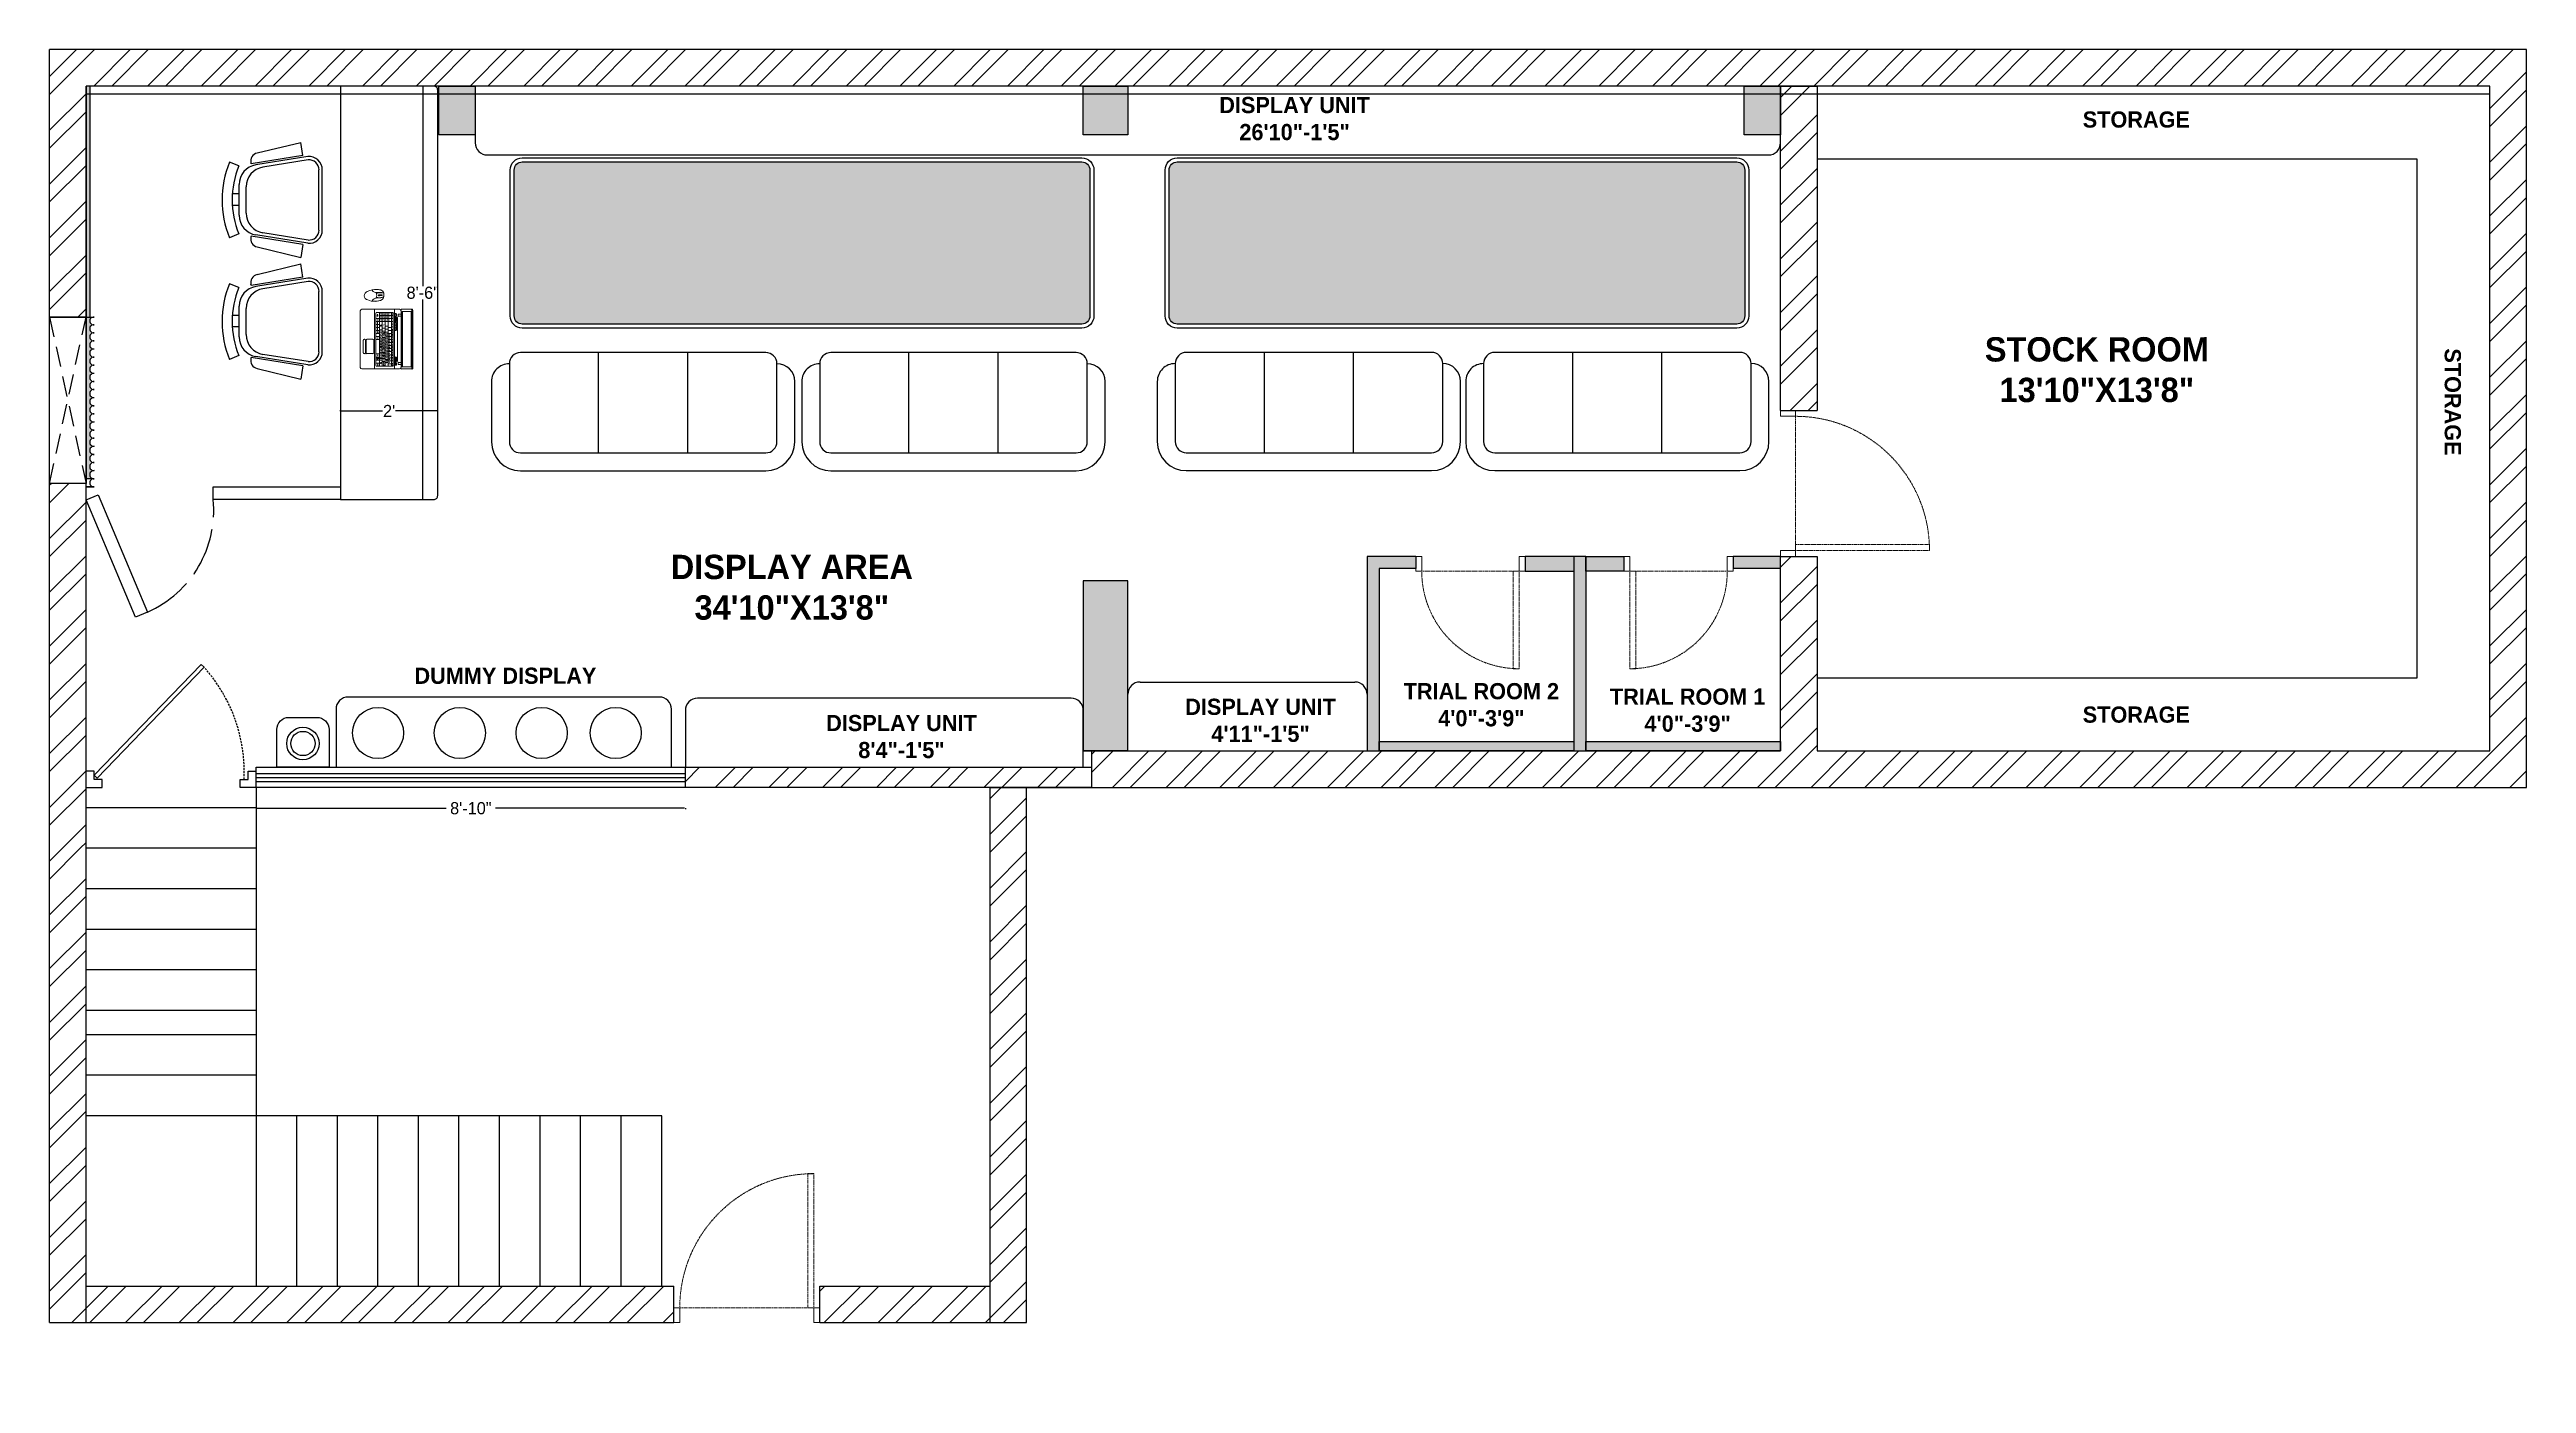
# Model space of a CAD drawing. Header units: inches. Extents: x 9636 to 21597, y -10243 to 557.
# Drawn here: x 12975 to 13586, y -1353 to -1024 of the extents above; entities that cross this region are included whole.
import ezdxf
from ezdxf.enums import TextEntityAlignment as Align

# ---------------------------------------------------------------- set-up
doc = ezdxf.new("R2010")
doc.units = ezdxf.units.IN
doc.header["$MEASUREMENT"] = 0
for name, pattern in [('ACAD_ISO02W100', [15, 12, -3]), ('AUDIT_D_060311083008-3', [0]), ('DASHED', [0.75, 0.5, -0.25]), ('DASHED2', [0.375, 0.25, -0.125]), ('HIDDEN', [0.375, 0.25, -0.125])]:
    doc.linetypes.add(name, pattern=pattern)
for name, color, linetype in [('A-DOOR', 251, 'AUDIT_D_060311083008-3'), ('A-Door-Frame', 1, 'Continuous'), ('A-Door-Swing', 8, 'HIDDEN'), ('B-FURNITURE', 22, 'Continuous'), ('IEL-HATCH-002', 7, 'Continuous')]:
    doc.layers.add(name, color=color, linetype=linetype)
doc.layers.add('WALL', color=23, linetype='Continuous', lineweight=15)
doc.styles.add('HEMI', font='stylu.ttf')
doc.styles.add('Romand', font='romand.shx', dxfattribs={"bigfont": '@extfont2.shx'})
doc.styles.get("Standard").update_dxf_attribs({"font": 'arial.ttf'})
doc.dimstyles.get("Standard").update_dxf_attribs({"dimtxt": 0.18, "dimasz": 0.18, "dimexe": 0.18, "dimexo": 0.0625, "dimgap": 0.09, "dimtad": 0, "dimtih": 1, "dimtoh": 1, "dimdec": 0, "dimzin": 0, "dimdsep": 46, "dimlunit": 4, "dimtxsty": 'Standard', "dimcen": 0.09, "dimadec": 0, "dimazin": 0, "dimtfac": 1, "dimtdec": 0, "dimtofl": 0, "dimtmove": 0, "dimatfit": 3, "dimfxl": 1, "dimtolj": 1, "dimtzin": 0, "dimarcsym": 0})
pattern_1 = [(45, (-6200.773, 1184.244), (-6.629126, 6.629126), []), (45, (-6196.354, 1184.244), (-6.629126, 6.629126), [])]

# ---------------------------------------------------------------- blocks, each defined once
blk = doc.blocks.new('*U3')
at = {"layer": 'A-Door-Frame', "lineweight": 5}
for p, q in [((0, -100), (0, 0)), ((736, -100), (736, 0))]:
    blk.add_line(p, q, dxfattribs=at)
for points in [[(0, -100), (40, -100), (40, 0), (0, 0)], [(736, -100), (696, -100), (696, 0), (736, 0)]]:
    blk.add_lwpolyline(points, dxfattribs=at)
at = {"layer": 'A-Door-Swing', "linetype": 'DASHED2', "lineweight": 5}
blk.add_line((46, 0), (702, 0), dxfattribs=at)
blk.add_lwpolyline([(40, 0), (40, 656), (80, 656), (80, 0)], close=True, dxfattribs=at)
blk.add_arc((40, 0), 656, 360, 90, dxfattribs=at)
blk = doc.blocks.new('*U2')
at = {"layer": 'A-Door-Frame', "lineweight": 5}
for p, q in [((0, -100), (0, 0)), ((736, -100), (736, 0))]:
    blk.add_line(p, q, dxfattribs=at)
for points in [[(0, -100), (40, -100), (40, 0), (0, 0)], [(736, -100), (696, -100), (696, 0), (736, 0)]]:
    blk.add_lwpolyline(points, dxfattribs=at)
at = {"layer": 'A-Door-Swing', "linetype": 'DASHED2', "lineweight": 5}
blk.add_line((46, 0), (702, 0), dxfattribs=at)
blk.add_lwpolyline([(40, 0), (40, 656), (80, 656), (80, 0)], close=True, dxfattribs=at)
blk.add_arc((40, 0), 656, 360, 90, dxfattribs=at)
blk = doc.blocks.new('laptop_top')
at = {"color": 0, "linetype": 'ByBlock', "lineweight": -2}
for p, q in [((-167, 219), (-167, 9)), ((-167, 192), (167, 192)), ((-151, 91), (-151, 182)), ((149, 174), (-151, 174)), ((149, 157), (-151, 157)), ((149, 140), (-151, 140)), ((-148, 185), (146, 185)), ((-142, 213), (-142, 228)), ((-130, 213), (-142, 213)), ((-138, 201), (-138, 198)), ((-138, 174), (-138, 157)), ((-136, 185), (-136, 174)), ((-130, 213), (-130, 228)), ((-130, 157), (-130, 140)), ((-125, 140), (-125, 123)), ((-121, 185), (-121, 174)), ((-121, 174), (-121, 157)), ((-113, 157), (-113, 140)), ((-108, 140), (-108, 123)), ((-107, 185), (-107, 174)), ((-104, 174), (-104, 157)), ((-96, 157), (-96, 140)), ((-91, 185), (-91, 174)), ((-91, 140), (-91, 123)), ((-87, 174), (-87, 157)), ((-79, 157), (-79, 140)), ((-77, 185), (-77, 174)), ((-74, 140), (-74, 123)), ((-70, 174), (-70, 157)), ((-63, 185), (-63, 174)), ((-62, 157), (-62, 140)), ((-57, 140), (-57, 123)), ((-53, 174), (-53, 157)), ((-48, 185), (-48, 174)), ((-45, 157), (-45, 140)), ((-40, 140), (-40, 123)), ((-36, 174), (-36, 157)), ((-33, 185), (-33, 174)), ((-28, 157), (-28, 140)), ((-23, 140), (-23, 123)), ((-19, 185), (-19, 174)), ((-19, 174), (-19, 157)), ((-11, 157), (-11, 140)), ((-6, 140), (-6, 123)), ((-4, 185), (-4, 174)), ((-2, 174), (-2, 157)), ((6, 157), (6, 140)), ((10, 140), (10, 123)), ((11, 185), (11, 174)), ((14, 174), (14, 157)), ((23, 157), (23, 140)), ((26, 185), (26, 174)), ((27, 140), (27, 123)), ((31, 174), (31, 157)), ((39, 157), (39, 140)), ((40, 185), (40, 174)), ((44, 140), (44, 123)), ((48, 174), (48, 157)), ((54, 185), (54, 174)), ((56, 157), (56, 140)), ((61, 140), (61, 123)), ((63, 202), (63, 195)), ((65, 174), (65, 157)), ((69, 185), (69, 174)), ((73, 157), (73, 140)), ((84, 185), (84, 174)), ((99, 185), (99, 87)), ((116, 185), (116, 87)), ((128, 213), (128, 228)), ((139, 213), (128, 213)), ((133, 185), (133, 107)), ((139, 213), (139, 228)), ((149, 182), (149, 91)), ((167, 219), (167, 9)), ((-167, 80), (167, 80)), ((158, 0), (-158, 0)), ((149, 123), (-151, 123)), ((149, 107), (-151, 107)), ((146, 87), (-148, 87)), ((-134, 107), (-134, 87)), ((-117, 123), (-117, 107)), ((-117, 107), (-117, 87)), ((-100, 123), (-100, 107)), ((-100, 107), (-100, 87)), ((-83, 123), (-83, 107)), ((-83, 107), (-83, 87)), ((-81, 37), (-81, 71)), ((-81, 25), (-81, 22)), ((-77, 75), (-6, 75)), ((-77, 32), (-6, 32)), ((-77, 29), (-6, 29)), ((-77, 17), (-6, 17)), ((-66, 123), (-66, 107)), ((-49, 123), (-49, 107)), ((-32, 123), (-32, 107)), ((-15, 123), (-15, 107)), ((-2, 107), (-2, 87)), ((-1, 71), (-1, 37)), ((-1, 25), (-1, 22)), ((2, 123), (2, 107)), ((15, 107), (15, 87)), ((19, 123), (19, 107)), ((32, 107), (32, 87)), ((35, 123), (35, 107)), ((49, 107), (49, 87)), ((49, 97), (99, 97)), ((52, 123), (52, 107)), ((66, 107), (66, 87)), ((82, 107), (82, 87))]:
    blk.add_line(p, q, dxfattribs=at)
for points in [[(-167, 231), (-167, 291)], [(-161, 294), (161, 294)], [(161, 288), (-161, 288)], [(167, 291), (167, 231)], [(161, 228), (-161, 228)], [(155, 236), (-155, 236)], [(-124, 209), (122, 209)]]:
    blk.add_lwpolyline(points, dxfattribs=at)
for points in [[(-155, 285), (-155, 234), (155, 234), (155, 285), (-155, 285)], [(37, 130), (35, 134), (35, 130), (34, 130), (34, 134), (37, 130), (37, 134), (37, 134), (37, 130)], [(35, 135), (35, 135), (35, 135), (36, 135), (37, 135), (37, 135), (37, 135), (37, 134), (36, 134), (35, 135), (35, 135), (35, 135), (35, 135)]]:
    blk.add_lwpolyline(points, close=True, dxfattribs=at)
for points in [[(-144, 202), (-133, 202, -0.414214), (-130, 199), (-130, 198, -0.414214), (-133, 195), (-144, 195, -0.414214), (-146, 198), (-146, 199, -0.414214)], [(-124, 202), (-101, 202, -0.414214), (-100, 200), (-100, 200, -0.414214), (-101, 199), (-124, 199, -0.414214), (-125, 200), (-125, 200, -0.414214)], [(-124, 198), (-101, 198, -0.414214), (-100, 196), (-100, 196, -0.414214), (-101, 195), (-124, 195, -0.414214), (-125, 196), (-125, 196, -0.414214)], [(52, 202), (92, 202, -0.414214), (95, 199), (95, 198, -0.414214), (92, 195), (52, 195, -0.414214), (49, 198), (49, 199, -0.414214)], [(99, 202), (123, 202, -0.414214), (124, 200), (124, 200, -0.414214), (123, 199), (99, 199, -0.414214), (98, 200), (98, 200, -0.414214)], [(99, 198), (123, 198, -0.414214), (124, 196), (124, 196, -0.414214), (123, 195), (99, 195, -0.414214), (98, 196), (98, 196, -0.414214)], [(129, 202), (140, 202, -0.414214), (143, 199), (143, 198, -0.414214), (140, 195), (129, 195, -0.414214), (126, 198), (126, 199, -0.414214)], [(-108, 98, 0.301668), (-112, 98), (-114, 94, -0.301668), (-109, 94)], [(-107, 102, 0.301668), (-111, 102), (-112, 99, -0.301668), (-108, 98)], [(-104, 97, -0.279065), (-108, 97), (-109, 94, 0.279065), (-105, 93)], [(-102, 101, -0.279065), (-107, 102), (-108, 98, 0.279065), (-104, 98)]]:
    blk.add_lwpolyline(points, format="xyb", close=True, dxfattribs=at)
for points, format in [([(-132, 153, 0.445, 0.445, 0), (-136, 153, 3.56, 0, 0), (-140, 153, 0, 0, 0)], "xyseb"), ([(-140, 145, 0.445, 0.445, 0), (-135, 145, 3.56, 0, 0), (-132, 145, 0, 0, 0)], "xyseb"), ([(-130, 213, 0.381204), (-124, 209, -0.067107)], "xyb"), ([(83, 166, 0.89, 0.89, 0), (76, 166, 2.67, 0, 0), (71, 166, 0, 0, 0)], "xyseb"), ([(82, 137, 0.89, 0.89, 0), (82, 130, 0.89, 0.89, 0), (76, 130, 3.56, 0, 0), (71, 130, 0, 0, 0)], "xyseb"), ([(76, 202, -0.414214), (78, 199), (78, 198, -0.414214), (76, 195)], "xyb"), ([(128, 213, -0.381204), (122, 209, 0.067107)], "xyb"), ([(-133, 115), (-133, 110, -0.414214), (-133, 110), (-135, 110, -0.414214), (-135, 110), (-135, 115), (-137, 115, -0.606815), (-137, 116), (-134, 120, -0.520567), (-134, 120), (-130, 116, -0.606815), (-131, 115), (-133, 115)], "xyb"), ([(60, 92, 0.312, 0.312, 0), (57, 92, 2.49, 0, 0), (55, 92, 0, 0, 0)], "xyseb"), ([(76, 115), (76, 110, -0.414214), (76, 110), (75, 110, -0.414214), (75, 110), (75, 115), (72, 115, -0.606815), (72, 116), (75, 120, -0.520567), (76, 120), (79, 116, -0.606815), (79, 115), (76, 115)], "xyb"), ([(74, 99, 0.312, 0.312, 0), (74, 102, 2.49, 0, 0), (74, 105, 0, 0, 0)], "xyseb"), ([(74, 94, 0.312, 0.312, 0), (74, 91, 2.49, 0, 0), (74, 89, 0, 0, 0)], "xyseb"), ([(88, 92, 0.312, 0.312, 0), (91, 92, 2.49, 0, 0), (93, 92, 0, 0, 0)], "xyseb")]:
    blk.add_lwpolyline(points, format=format, dxfattribs=at)
at = {"color": 0, "linetype": 'ByBlock', "lineweight": -2, "const_width": 0.445}
for points in [[(-140, 151), (-140, 155)], [(-132, 143), (-132, 147)]]:
    blk.add_lwpolyline(points, dxfattribs=at)
at = {"color": 0, "linetype": 'ByBlock', "lineweight": -2}
blk.add_circle((-138, 198), 1.38, dxfattribs=at)
for centre, radius, start, end in [((-158, 219), 8.9, 90, 180), ((-148, 182), 3.56, 90, 180), ((146, 182), 3.56, 0, 90), ((158, 219), 8.9, 0, 90), ((-158, 9), 8.9, 180, 270), ((-148, 91), 3.56, 180, 270), ((-77, 71), 4.45, 90, 180), ((-77, 37), 4.45, 180, 270), ((-77, 25), 4.45, 90, 180), ((-77, 22), 4.45, 180, 270), ((-6, 71), 4.45, 0, 90), ((-6, 37), 4.45, 270, 0), ((-6, 25), 4.45, 0, 90), ((-6, 22), 4.45, 270, 0), ((146, 91), 3.56, 270, 0), ((158, 9), 8.9, 270, 0)]:
    blk.add_arc(centre, radius, start, end, dxfattribs=at)
for centre, major_axis, start_param, end_param in [((-161, 291), (6.23, 0), 1.570796, 3.141593), ((-161, 285), (6.23, 0), 1.570796, 3.141593), ((161, 291), (-6.23, 0), 3.141593, 4.712389), ((161, 285), (-6.23, 0), 3.141593, 4.712389), ((-161, 231), (-6.23, 0), 0, 1.570796)]:
    blk.add_ellipse(centre, major_axis=major_axis, ratio=0.5, start_param=start_param, end_param=end_param, dxfattribs=at)
at = {"color": 0, "linetype": 'ByBlock', "lineweight": -2, "extrusion": (0, 0, -1)}
blk.add_ellipse((161, 231), major_axis=(6.23, 0), ratio=0.5, start_param=0, end_param=1.570796, dxfattribs=at)
at = {"color": 0, "linetype": 'ByBlock', "lineweight": -2, "style": 'Romand'}
for s, height, p in [('Esc', 3.56, (-149, 182)), ('F1', 3.12, (-119, 182)), ('F2', 3.12, (-105, 182)), ('F3', 3.12, (-89, 182)), ('F4', 3.12, (-75, 182)), ('F5', 3.12, (-61, 182)), ('F6', 3.12, (-46, 182)), ('F7', 3.12, (-31, 182)), ('F8', 3.12, (-17, 182)), ('F9', 3.12, (-2, 182)), ('F10', 3.12, (13, 182)), ('F11', 3.12, (28, 182)), ('F12', 3.12, (42, 182))]:
    blk.add_text(s, height=height, dxfattribs=at).set_placement(p, align=Align.MIDDLE_LEFT)
for s, height, p in [('1', 4.45, (-129, 163)), ('Q', 4.45, (-121, 149)), ('2', 4.45, (-112, 163)), ('W', 4.45, (-104, 149)), ('3', 4.45, (-95, 163)), ('E', 4.45, (-87, 149)), ('4', 4.45, (-79, 163)), ('R', 4.45, (-70, 149)), ('5', 4.45, (-62, 163)), ('T', 4.45, (-53, 149)), ('6', 4.45, (-45, 163)), ('Y', 4.45, (-37, 149)), ('7', 4.45, (-28, 163)), ('U', 4.45, (-20, 149)), ('8', 4.45, (-11, 163)), ('I', 4.45, (-3, 149)), ('9', 4.45, (6, 163)), ('O', 4.45, (14, 149)), ('0', 4.45, (23, 163)), ('P', 4.45, (31, 149)), ('7', 4.45, (107, 149)), ('.', 4.45, (107, 166)), ('/', 4.45, (124, 180)), ('+', 4.45, (124, 166)), ('8', 4.45, (124, 149)), ('-', 4.45, (141, 166)), ('*', 4.45, (141, 180)), ('9', 4.45, (141, 149)), ('Cap Lock', 3.12, (-138, 132)), ('Ctrl', 3.12, (-142, 98)), ('A', 4.45, (-116, 132)), ('Z', 4.45, (-108, 115)), ('S', 4.45, (-99, 132)), ('Alt', 3.12, (-91, 98)), ('X', 4.45, (-91, 115)), ('D', 4.45, (-82, 132)), ('C', 4.45, (-74, 115)), ('F', 4.45, (-66, 132)), ('V', 4.45, (-58, 115)), ('G', 4.45, (-49, 132)), ('B', 4.45, (-41, 115)), ('H', 4.45, (-32, 132)), ('N', 4.45, (-24, 115)), ('J', 4.45, (-15, 132)), ('M', 4.45, (-7, 115)), ('K', 4.45, (2, 132)), ('Alt', 3.12, (6, 98)), (',', 4.45, (10, 115)), ('L', 4.45, (19, 132)), ('.', 4.45, (27, 115)), ('Ctrl', 3.12, (40, 98)), ('-', 4.45, (44, 115)), ('4', 4.45, (107, 132)), ('1', 4.45, (107, 115)), ('0', 4.45, (107, 98)), ('5', 4.45, (124, 132)), ('2', 4.45, (124, 115)), ('Enter', 3.12, (133, 97)), ('6', 4.45, (141, 132)), ('3', 4.45, (141, 115))]:
    blk.add_text(s, height=height, dxfattribs=at).set_placement(p, align=Align.MIDDLE_CENTER)
blk = doc.blocks.new('LAPTOP')
at = {"color": 18, "lineweight": 9, "true_color": 0x000000}
for points in [[(65837.86, 13818.52, -0.241004), (65836.7, 13818.93, -0.217003), (65836.62, 13822.52, -0.752527), (65838.71, 13822.62, -0.115399), (65839.22, 13820.18, -0.099122), (65838.97, 13819.04, -0.240483), (65837.86, 13818.52)], [(65837.39, 13818.54, -0.055019), (65837.17, 13819.31, -0.050601), (65837.12, 13820.05, 0.084687), (65837.08, 13820.53, 0.175899), (65836.56, 13821.3, 0.569307), (65836.31, 13821.19, 0.064428), (65836.32, 13820.16, 0.081238), (65836.7, 13818.93, 0.150456), (65837.39, 13818.54)], [(65838.31, 13818.58, 0.071754), (65838.47, 13819.55, 0.043169), (65838.43, 13820.18, -0.269309), (65838.92, 13821.43, -0.36617), (65839.12, 13821.37, -0.160325), (65838.97, 13819.04, -0.150096), (65838.32, 13818.58)], [(65838.25, 13818.57, 0.141108), (65838.33, 13820.07, -0.211379), (65838.42, 13820.54, -0.412702), (65837.08, 13820.53, -0.176997), (65837.2, 13820.02, 0.141094), (65837.43, 13818.53, 0.080592), (65837.86, 13818.52, 0.075205), (65838.25, 13818.56)], [(65837.64, 13819.59), (65837.68, 13818.99, 0.837339), (65837.9, 13819.04), (65837.87, 13819.74, 1), (65837.64, 13819.73)]]:
    blk.add_lwpolyline(points, format="xyb", close=True, dxfattribs=at)
at = {"color": 18, "lineweight": 9, "true_color": 0x000000, "xscale": -0.044059898217101, "yscale": 0.044059898217101, "zscale": 0.044059898217101, "rotation": 180}
blk.add_blockref('laptop_top', (65826.95, 13824.35), dxfattribs=at)
blk = doc.blocks.new('*D521')
at = {"color": 0, "lineweight": -2, "transparency": 16777216}
for p, q in [((13067.24, -1033.03), (13067.46, -1033.03)), ((13067.24, -1135.03), (13067.46, -1135.03))]:
    blk.add_line(p, q, dxfattribs=at)
at = {"color": 5, "lineweight": -2, "transparency": 16777216}
for p, q in [((13067.28, -1033.21), (13067.28, -1082.39)), ((13067.28, -1134.85), (13067.28, -1085.68))]:
    blk.add_line(p, q, dxfattribs=at)
at = {"color": 5, "transparency": 16777216}
for points in [[(13067.25, -1033.21), (13067.31, -1033.21), (13067.28, -1033.03)], [(13067.25, -1134.85), (13067.31, -1134.85), (13067.28, -1135.03)]]:
    blk.add_solid(points, dxfattribs=at)
at = {"layer": 'Defpoints', "color": 0, "transparency": 16777216}
for p in [(13046.97, -1033.03), (13067.28, -1033.03), (13064.97, -1135.03)]:
    blk.add_point(p, dxfattribs=at)
at = {"color": 5, "transparency": 16777216, "insert": (13067.28, -1084.03), "char_height": 3, "attachment_point": 5, "style": 'HEMI'}
blk.add_mtext('\\A1;8\'-6"', dxfattribs=at)
blk = doc.blocks.new('*D522')
at = {"color": 0, "lineweight": -2, "transparency": 16777216}
for p, q in [((13026.22, -1211.13), (13026.22, -1211.35)), ((13132.06, -1211.13), (13132.06, -1211.35))]:
    blk.add_line(p, q, dxfattribs=at)
at = {"color": 5, "lineweight": -2, "transparency": 16777216}
for p, q in [((13026.4, -1211.17), (13073.03, -1211.17)), ((13131.88, -1211.17), (13085.25, -1211.17))]:
    blk.add_line(p, q, dxfattribs=at)
at = {"color": 5, "transparency": 16777216}
for points in [[(13026.4, -1211.14), (13026.4, -1211.2), (13026.22, -1211.17)], [(13131.88, -1211.14), (13131.88, -1211.2), (13132.06, -1211.17)]]:
    blk.add_solid(points, dxfattribs=at)
at = {"layer": 'Defpoints', "color": 0, "transparency": 16777216}
for p in [(13026.22, -1206.03), (13132.06, -1206.03), (13026.22, -1211.17)]:
    blk.add_point(p, dxfattribs=at)
at = {"color": 5, "transparency": 16777216, "insert": (13079.14, -1211.17), "char_height": 3, "attachment_point": 5, "style": 'HEMI'}
blk.add_mtext('\\A1;8\'-10"', dxfattribs=at)
blk = doc.blocks.new('*U10')
at = {"layer": 'A-Door-Frame', "lineweight": 5}
for p, q in [((0, -100), (0, 0)), ((982, -100), (982, 0))]:
    blk.add_line(p, q, dxfattribs=at)
for points in [[(0, -100), (40, -100), (40, 0), (0, 0)], [(982, -100), (942, -100), (942, 0), (982, 0)]]:
    blk.add_lwpolyline(points, dxfattribs=at)
at = {"layer": 'A-Door-Swing', "linetype": 'DASHED2', "lineweight": 5}
blk.add_line((48, 0), (950, 0), dxfattribs=at)
blk.add_lwpolyline([(40, 0), (40, 902), (80, 902), (80, 0)], close=True, dxfattribs=at)
blk.add_arc((40, 0), 902, 360, 90, dxfattribs=at)
blk = doc.blocks.new('AG')
at = {"layer": 'B-FURNITURE', "color": 18, "true_color": 0x000000}
for p, q in [((18650.97, -2604.12), (18634.07, -2604.12)), ((18650.97, -2605.06), (18634.07, -2605.06)), ((18630.05, -2609.58), (18626.37, -2610.17)), ((18629.34, -2622.43), (18626.37, -2610.17)), ((18630.05, -2609.58), (18632.38, -2624.09)), ((18630.35, -2608.23), (18632.68, -2622.74)), ((18631.27, -2608.08), (18633.32, -2620.8)), ((18653.76, -2608.08), (18651.72, -2620.8)), ((18654.68, -2608.23), (18652.35, -2622.74)), ((18654.98, -2609.58), (18652.65, -2624.09)), ((18654.98, -2609.58), (18658.67, -2610.17)), ((18655.69, -2622.43), (18658.67, -2610.17)), ((18632.38, -2624.09), (18632.16, -2624.14)), ((18646.82, -2627.45), (18638.21, -2627.45)), ((18646.19, -2625.51), (18638.84, -2625.51)), ((18640.69, -2629.36), (18640.69, -2627.45)), ((18643.94, -2629.38), (18643.94, -2627.45)), ((18652.65, -2624.09), (18652.88, -2624.14)), ((18632.98, -2627.56), (18631.91, -2630.2)), ((18652.05, -2627.56), (18653.13, -2630.2))]:
    blk.add_line(p, q, dxfattribs=at)
for centre, radius, start, end in [((18634.07, -2607.85), 3.73, 90, 185.71059), ((18634.07, -2607.85), 2.8, 90, 185.71059), ((18650.97, -2607.85), 3.73, 354.28941, 90), ((18650.97, -2607.85), 2.8, 354.28941, 90), ((18631.61, -2621.88), 2.33, 193.63667, 283.63667), ((18638.21, -2621.85), 5.6, 189.12367, 270), ((18638.84, -2619.91), 5.6, 189.12367, 270), ((18646.19, -2619.91), 5.6, 270, 350.87633), ((18646.82, -2621.85), 5.6, 270, 350.87633), ((18653.43, -2621.88), 2.33, 256.36333, 346.36333), ((18642.52, -2604.12), 28.15, 247.85911, 292.14089), ((18642.52, -2604.12), 25.3, 247.85911, 292.14089)]:
    blk.add_arc(centre, radius, start, end, dxfattribs=at)
blk = doc.blocks.new('*D523')
at = {"color": 0, "lineweight": -2, "transparency": 16777216}
for p, q in [((13046.97, -1113.22), (13046.97, -1113)), ((13070.97, -1113.22), (13070.97, -1113))]:
    blk.add_line(p, q, dxfattribs=at)
at = {"color": 5, "lineweight": -2, "transparency": 16777216}
for p, q in [((13047.15, -1113.18), (13057.39, -1113.18)), ((13070.79, -1113.18), (13060.54, -1113.18))]:
    blk.add_line(p, q, dxfattribs=at)
at = {"color": 5, "transparency": 16777216}
for points in [[(13047.15, -1113.15), (13047.15, -1113.21), (13046.97, -1113.18)], [(13070.79, -1113.15), (13070.79, -1113.21), (13070.97, -1113.18)]]:
    blk.add_solid(points, dxfattribs=at)
at = {"layer": 'Defpoints', "color": 0, "transparency": 16777216}
for p in [(13046.97, -1117.03), (13070.97, -1113.18), (13070.97, -1117.03)]:
    blk.add_point(p, dxfattribs=at)
at = {"color": 5, "transparency": 16777216, "insert": (13058.97, -1113.18), "char_height": 3, "attachment_point": 5, "style": 'HEMI'}
blk.add_mtext("\\A1;2'", dxfattribs=at)
blk = doc.blocks.new('rthjr')
for p, q in [((3335.61, 665.8), (3275.11, 665.8)), ((3294.36, 661.4), (3294.36, 636.65)), ((3316.36, 661.4), (3316.36, 636.65)), ((3267.96, 658.65), (3267.96, 643.8)), ((3342.76, 643.8), (3342.76, 658.65))]:
    blk.add_line(p, q)
blk.add_lwpolyline([(3275.11, 636.65), (3335.61, 636.65, 0.414214), (3338.36, 639.4), (3338.36, 658.65, 0.414214), (3335.61, 661.4), (3275.11, 661.4, 0.414214), (3272.36, 658.65), (3272.36, 639.4, 0.414214)], format="xyb", close=True)
for centre, radius, start, end in [((3275.11, 658.65), 7.15, 90, 180), ((3335.61, 658.65), 7.15, 0, 90), ((3272.36, 643.8), 4.4, 180, 270), ((3338.36, 643.8), 4.4, 270, 0)]:
    blk.add_arc(centre, radius, start, end)

msp = doc.modelspace()

# ---------------------------------------------------------------- hatches: boundary and pattern name
at = {"layer": 'IEL-HATCH-002', "true_color": 0xf27172, "transparency": 33554687}
h = msp.add_hatch(dxfattribs=at)
h.set_pattern_fill('ANSI32', color=11, scale=25)
h.set_pattern_definition([(45, (-3.943, 494.6855), (-6.629126, 6.629126), []), (45, (0.476, 494.6855), (-6.629126, 6.629126), [])])
h.paths.add_polyline_path([(13586.22, -1024.03), (12975.22, -1024.03), (12975.22, -1090.03), (12984.22, -1090.03), (12984.22, -1033.03), (13002.94, -1033.03), (13577.22, -1033.03), (13577.22, -1197.03), (13411.22, -1197.03), (13411.22, -1149.03), (13402.22, -1149.03), (13402.22, -1197.03), (13354.22, -1197.03), (13232.22, -1197.03), (13232.22, -1206.03), (13586.22, -1206.03), (13586.22, -1197.03)])
at = {"layer": 'IEL-HATCH-002', "true_color": 0xab9678, "transparency": 33554687}
h = msp.add_hatch(color=33, dxfattribs=at)
h.dxf.hatch_style = 1
h.paths.add_polyline_path([(12986.04, -1095.89, -0.916095), (12986.04, -1093.89, -0.885359), (12985.97, -1091.9, -0.87812), (12985.91, -1090.03), (12984.22, -1090.03), (12984.22, -1129.89), (12986.04, -1129.89, -0.916095), (12986.04, -1127.89, -0.916095), (12986.04, -1125.89, -0.916095), (12986.04, -1123.89, -0.916095), (12986.04, -1121.89, -0.916095), (12986.04, -1119.89, -0.916095), (12986.04, -1117.89, -0.916095), (12986.04, -1115.89, -0.916095), (12986.04, -1113.89, -0.916095), (12986.04, -1111.89, -0.916095), (12986.04, -1109.89, -0.916095), (12986.04, -1107.89, -0.916095), (12986.04, -1105.89, -0.916095), (12986.04, -1103.89, -0.916095), (12986.04, -1101.89, -0.916095), (12986.04, -1099.89, -0.916095), (12986.04, -1097.89, -0.916095)])
h.paths.add_polyline_path([(12985.22, -1033.03), (12984.22, -1033.03), (12984.22, -1090.03), (12985.22, -1090.03)])
at = {"layer": 'IEL-HATCH-002', "true_color": 0x636466, "transparency": 33554687}
h = msp.add_hatch(color=251, dxfattribs=at)
h.dxf.hatch_style = 1
h.paths.add_polyline_path([(13080.22, -1033.03), (13071.22, -1033.03), (13071.22, -1045.03), (13080.22, -1045.03)])
h = msp.add_hatch(color=251, dxfattribs=at)
h.dxf.hatch_style = 1
h.paths.add_polyline_path([(13241.22, -1033.03), (13230.22, -1033.03), (13230.22, -1045.03), (13241.22, -1045.03)])
h.paths.add_polyline_path([(13241.22, -1155.03), (13230.22, -1155.03), (13230.22, -1197.03), (13241.22, -1197.03)])
h = msp.add_hatch(color=251, dxfattribs=at)
h.dxf.hatch_style = 1
h.paths.add_polyline_path([(13402.22, -1033.03), (13393.22, -1033.03), (13393.22, -1045.03), (13402.22, -1045.03)])
at = {"layer": 'IEL-HATCH-002', "true_color": 0xf27172, "transparency": 33554687}
h = msp.add_hatch(dxfattribs=at)
h.set_pattern_fill('ANSI32', color=11, scale=25)
h.set_pattern_definition(pattern_1)
h.paths.add_polyline_path([(13411.22, -1033.03), (13402.22, -1033.03), (13402.22, -1113.03), (13405.88, -1113.03), (13411.22, -1113.03)])
at = {"layer": 'IEL-HATCH-002', "linetype": 'DASHED', "true_color": 0xc7c8ca, "transparency": 33554687}
h = msp.add_hatch(dxfattribs=at)
h.set_pattern_fill('CROSS', color=9, scale=10)
h.paths.add_polyline_path([(13231.84, -1053.75, 0.414214), (13229.84, -1051.75), (13091.84, -1051.75, 0.414214), (13089.84, -1053.75), (13089.84, -1089.75, 0.414214), (13091.84, -1091.75), (13229.84, -1091.75, 0.414214), (13231.84, -1089.75)])
h.paths.add_polyline_path([(13393.4, -1053.75, 0.414214), (13391.4, -1051.75), (13253.4, -1051.75, 0.414214), (13251.4, -1053.75), (13251.4, -1089.75, 0.414214), (13253.4, -1091.75), (13391.4, -1091.75, 0.414214), (13393.4, -1089.75)])
at = {"layer": 'IEL-HATCH-002', "true_color": 0xf27172, "transparency": 33554687}
h = msp.add_hatch(dxfattribs=at)
h.set_pattern_fill('ANSI32', color=11, scale=25)
h.set_pattern_definition(pattern_1)
h.paths.add_polyline_path([(12984.22, -1131.03), (12975.22, -1131.03), (12975.22, -1221.03), (12984.22, -1221.03)])
at = {"layer": 'IEL-HATCH-002', "true_color": 0xbf9e7d, "transparency": 33554687}
h = msp.add_hatch(color=33, dxfattribs=at)
h.dxf.hatch_style = 1
h.paths.add_polyline_path([(13303.22, -1152.03), (13300.22, -1152.03), (13300.22, -1197.03), (13303.22, -1197.03), (13303.22, -1194.69)])
h.paths.add_polyline_path([(13312.22, -1149.03), (13300.22, -1149.03), (13300.22, -1152.03), (13312.22, -1152.03)])
h.paths.add_polyline_path([(13402.22, -1149.03), (13390.56, -1149.03), (13390.56, -1152.03), (13402.22, -1152.03)])
h.paths.add_polyline_path([(13354.22, -1149.03), (13351.22, -1149.03), (13351.22, -1152.7), (13351.22, -1197.03), (13354.22, -1197.03)])
h = msp.add_hatch(color=33, dxfattribs=at)
h.dxf.hatch_style = 1
h.paths.add_polyline_path([(13351.22, -1149.03), (13339.22, -1149.03), (13339.22, -1152.7), (13351.22, -1152.7)])
h = msp.add_hatch(color=33, dxfattribs=at)
h.dxf.hatch_style = 1
h.paths.add_polyline_path([(13363.56, -1149.03), (13354.22, -1149.03), (13354.22, -1152.7), (13363.56, -1152.7)])
at = {"layer": 'IEL-HATCH-002', "true_color": 0x7aafdf, "transparency": 33554687}
h = msp.add_hatch(color=143, dxfattribs=at)
h.dxf.hatch_style = 1
h.paths.add_polyline_path([(13354.22, -1197.03), (13402.22, -1197.03), (13402.22, -1194.69), (13354.22, -1194.69)])
h.paths.add_polyline_path([(13303.22, -1197.03), (13351.22, -1197.03), (13351.22, -1194.69), (13303.22, -1194.69)])
at = {"layer": 'IEL-HATCH-002', "true_color": 0xf27172, "transparency": 33554687}
h = msp.add_hatch(dxfattribs=at)
h.set_pattern_fill('ANSI32', color=11, scale=25)
h.paths.add_polyline_path([(13232.22, -1201.03), (13230.22, -1201.03), (13168.06, -1201.03), (13132.06, -1201.03), (13132.06, -1206.03), (13168.06, -1206.03), (13232.22, -1206.03)])
h = msp.add_hatch(dxfattribs=at)
h.set_pattern_fill('ANSI32', color=11, scale=25)
h.set_pattern_definition(pattern_1)
h.paths.add_polyline_path([(13216.22, -1206.03), (13207.22, -1206.03), (13207.22, -1338.03), (13216.22, -1338.03)])
h.paths.add_polyline_path([(13207.22, -1329.03), (13165.22, -1329.03), (13165.22, -1338.03), (13207.22, -1338.03)])
h.paths.add_polyline_path([(13129.22, -1329.03), (12984.22, -1329.03), (12984.22, -1338.03), (13129.22, -1338.03)])
h.paths.add_polyline_path([(12984.22, -1221.03), (12975.22, -1221.03), (12975.22, -1338.03), (12984.22, -1338.03), (12984.22, -1353.03)])

# ---------------------------------------------------------------- linework, layer by layer
for p, q in [((12975.22, -1090.03), (12975.22, -1024.03)), ((12984.22, -1090.03), (12984.22, -1033.03)), ((13577.22, -1033.03), (12984.22, -1033.03)), ((13577.22, -1035.03), (12984.22, -1035.03)), ((13046.97, -1033.03), (13046.97, -1135.03)), ((13402.22, -1113.03), (13402.22, -1033.03)), ((13402.22, -1033.03), (13411.22, -1033.03)), ((13402.22, -1047.03), (13402.22, -1033.03)), ((13411.22, -1033.03), (13411.22, -1113.03)), ((13577.22, -1197.03), (13577.22, -1033.03)), ((13559.22, -1051.03), (13411.22, -1051.03)), ((13559.22, -1179.03), (13559.22, -1051.03)), ((12984.22, -1090.03), (12975.22, -1090.03)), ((13402.22, -1113.03), (13411.22, -1113.03)), ((12975.22, -1221.03), (12975.22, -1131.03)), ((12984.22, -1131.03), (12975.22, -1131.03)), ((12984.22, -1221.03), (12984.22, -1131.03)), ((13312.22, -1149.03), (13300.22, -1149.03)), ((13300.22, -1149.03), (13300.22, -1197.03)), ((13312.22, -1152.03), (13303.22, -1152.03)), ((13303.22, -1152.03), (13303.22, -1197.03)), ((13312.22, -1149.03), (13312.22, -1152.03)), ((13351.22, -1149.03), (13339.22, -1149.03)), ((13339.22, -1149.03), (13339.22, -1152.7)), ((13339.22, -1152.7), (13351.22, -1152.7)), ((13354.22, -1149.03), (13351.22, -1149.03)), ((13351.22, -1149.03), (13351.22, -1197.03)), ((13354.22, -1149.03), (13354.22, -1197.03)), ((13402.22, -1149.03), (13390.56, -1149.03)), ((13390.56, -1149.03), (13390.56, -1152.03)), ((13402.22, -1152.03), (13390.56, -1152.03)), ((13402.22, -1197.03), (13402.22, -1149.03)), ((13402.22, -1149.03), (13411.22, -1149.03)), ((13411.22, -1149.03), (13411.22, -1197.03)), ((13411.22, -1179.03), (13559.22, -1179.03)), ((13230.22, -1197.03), (13402.22, -1197.03)), ((13411.22, -1197.03), (13577.22, -1197.03)), ((13026.22, -1206.03), (13026.22, -1201.03)), ((13132.06, -1206.03), (13132.06, -1201.03)), ((13026.22, -1206.03), (13026.22, -1221.03)), ((13026.22, -1206.03), (13026.22, -1287.03)), ((13207.22, -1206.03), (13586.22, -1206.03)), ((13207.22, -1338.03), (13207.22, -1206.03)), ((13216.22, -1338.03), (13216.22, -1206.03)), ((13026.22, -1211.03), (12984.22, -1211.03)), ((12975.22, -1338.03), (12975.22, -1221.03)), ((13026.22, -1221.03), (12984.22, -1221.03)), ((12984.22, -1338.03), (12984.22, -1221.03)), ((13026.22, -1231.03), (12984.22, -1231.03)), ((13026.22, -1241.03), (12984.22, -1241.03)), ((13026.22, -1251.03), (12984.22, -1251.03)), ((13026.22, -1261.03), (12984.22, -1261.03)), ((13026.22, -1267.03), (12984.22, -1267.03)), ((13026.22, -1277.03), (12984.22, -1277.03)), ((13026.22, -1287.03), (12984.22, -1287.03)), ((13126.22, -1287.03), (13026.22, -1287.03)), ((13026.22, -1287.03), (13026.22, -1329.03)), ((13036.22, -1329.03), (13036.22, -1287.03)), ((13046.22, -1329.03), (13046.22, -1287.03)), ((13056.22, -1329.03), (13056.22, -1287.03)), ((13066.22, -1329.03), (13066.22, -1287.03)), ((13076.22, -1329.03), (13076.22, -1287.03)), ((13086.22, -1329.03), (13086.22, -1287.03)), ((13096.22, -1329.03), (13096.22, -1287.03)), ((13106.22, -1329.03), (13106.22, -1287.03)), ((13116.22, -1329.03), (13116.22, -1287.03)), ((13126.22, -1329.03), (13126.22, -1287.03)), ((12984.22, -1329.03), (13129.22, -1329.03)), ((13129.22, -1338.03), (13129.22, -1329.03)), ((13165.22, -1329.03), (13207.22, -1329.03)), ((13165.22, -1338.03), (13165.22, -1329.03)), ((12975.22, -1338.03), (13129.22, -1338.03)), ((13165.22, -1338.03), (13216.22, -1338.03))]:
    msp.add_line(p, q)
at = {"color": 18, "true_color": 0x000000}
for p, q in [((12984.22, -1033.03), (12984.22, -1090.03)), ((12985.22, -1090.03), (12985.22, -1033.03)), ((12984.22, -1131.03), (12984.22, -1090.03)), ((12984.22, -1090.03), (12986.22, -1090.03)), ((12986.22, -1129.89), (12984.22, -1129.89)), ((12986.22, -1131.89), (12984.22, -1131.89)), ((13015.59, -1135.03), (13015.59, -1131.89)), ((13241.22, -1155.03), (13230.22, -1155.03)), ((13230.22, -1155.03), (13230.22, -1197.03)), ((13241.22, -1197.03), (13241.22, -1155.03)), ((13241.22, -1197.03), (13241.22, -1183.03)), ((13244.22, -1180.03), (13297.22, -1180.03)), ((13300.22, -1183.03), (13300.22, -1197.03)), ((13241.22, -1197.03), (13230.22, -1197.03)), ((13232.22, -1197.03), (13232.22, -1206.03)), ((13230.22, -1201.03), (13232.22, -1201.03))]:
    msp.add_line(p, q, dxfattribs=at)
at = {"color": 18, "linetype": 'DASHED', "ltscale": 10, "true_color": 0x000000}
for p, q in [((12975.22, -1131.03), (12984.22, -1090.03)), ((12975.22, -1090.03), (12984.22, -1131.03))]:
    msp.add_line(p, q, dxfattribs=at)
at = {"color": 143, "true_color": 0x7aafdf}
for p, q in [((13026.22, -1202.56), (13132.06, -1202.56)), ((13026.22, -1203.56), (13132.06, -1203.56)), ((13026.22, -1204.56), (13132.06, -1204.56))]:
    msp.add_line(p, q, dxfattribs=at)
for points in [[(13586.22, -1024.03), (12975.22, -1024.03)], [(13586.22, -1206.03), (13586.22, -1197.03), (13586.22, -1024.03)], [(12984.22, -1135.03), (12984.22, -1131.89), (12986.22, -1131.89)], [(13015.59, -1131.89), (13046.97, -1131.89), (13046.97, -1135.03), (13015.59, -1135.03)], [(13026.22, -1201.03), (13168.06, -1201.03), (13230.22, -1201.03)]]:
    msp.add_lwpolyline(points)
for points in [[(13046.97, -1135.03), (13069.97, -1135.03, 0.414214), (13070.97, -1134.03), (13070.97, -1034.03, 0.414214), (13069.97, -1033.03), (13046.97, -1033.03)], [(13080.22, -1033.03), (13080.22, -1047.03, 0.414214), (13083.22, -1050.03), (13399.22, -1050.03, 0.414214), (13402.22, -1047.03)]]:
    msp.add_lwpolyline(points, format="xyb")
for points in [[(13080.22, -1033.03), (13080.22, -1045.03), (13071.22, -1045.03), (13071.22, -1033.03)], [(13241.22, -1033.03), (13241.22, -1045.03), (13230.22, -1045.03), (13230.22, -1033.03)], [(13402.22, -1033.03), (13402.22, -1045.03), (13393.22, -1045.03), (13393.22, -1033.03)], [(13354.22, -1149.03), (13363.56, -1149.03), (13363.56, -1152.7), (13354.22, -1152.7)], [(13351.22, -1197.03), (13303.22, -1197.03), (13303.22, -1194.69), (13351.22, -1194.69)], [(13402.22, -1197.03), (13354.22, -1197.03), (13354.22, -1194.69), (13402.22, -1194.69)]]:
    msp.add_lwpolyline(points, close=True)
at = {"color": 18, "true_color": 0x000000}
for points in [[(13229.84, -1092.75), (13091.84, -1092.75, -0.414214), (13088.84, -1089.75), (13088.84, -1053.75, -0.414214), (13091.84, -1050.75), (13229.84, -1050.75, -0.414214), (13232.84, -1053.75), (13232.84, -1089.75, -0.414214)], [(13391.4, -1092.75), (13253.4, -1092.75, -0.414214), (13250.4, -1089.75), (13250.4, -1053.75, -0.414214), (13253.4, -1050.75), (13391.4, -1050.75, -0.414214), (13394.4, -1053.75), (13394.4, -1089.75, -0.414214)], [(13229.84, -1091.75), (13091.84, -1091.75, -0.414214), (13089.84, -1089.75), (13089.84, -1053.75, -0.414214), (13091.84, -1051.75), (13229.84, -1051.75, -0.414214), (13231.84, -1053.75), (13231.84, -1089.75, -0.414214)], [(13391.4, -1091.75), (13253.4, -1091.75, -0.414214), (13251.4, -1089.75), (13251.4, -1053.75, -0.414214), (13253.4, -1051.75), (13391.4, -1051.75, -0.414214), (13393.4, -1053.75), (13393.4, -1089.75, -0.414214)]]:
    msp.add_lwpolyline(points, format="xyb", close=True, dxfattribs=at)
for points in [[(12975.22, -1090.03), (12984.22, -1090.03), (12984.22, -1131.03), (12975.22, -1131.03)], [(12987.2, -1133.86), (12999.39, -1162.77), (12996.42, -1164.02), (12984.22, -1135.11)]]:
    msp.add_lwpolyline(points, close=True, dxfattribs=at)
at = {"color": 143, "true_color": 0x7aafdf}
msp.add_lwpolyline([(12986.22, -1203.03), (13012.61, -1175.7), (13013.33, -1176.39), (12986.94, -1203.73)], close=True, dxfattribs=at)
at = {"color": 18, "true_color": 0x000000}
msp.add_lwpolyline([(13128.63, -1201.03), (13128.63, -1186.73, 0.414214), (13125.63, -1183.73), (13048.89, -1183.73, 0.414214), (13045.89, -1186.73), (13045.89, -1201.03)], format="xyb", dxfattribs=at)
for points in [[(13230.22, -1201.03), (13230.22, -1187.03, 0.414214), (13227.22, -1184.03), (13135.06, -1184.03, 0.414214), (13132.06, -1187.03), (13132.06, -1201.03)], [(13034.27, -1188.75), (13041.16, -1188.75, -0.414214), (13044.16, -1191.75), (13044.16, -1201.03), (13031.27, -1201.03), (13031.27, -1191.75, -0.414214)]]:
    msp.add_lwpolyline(points, format="xyb", close=True)
at = {"color": 143, "true_color": 0x7aafdf}
for points in [[(12984.22, -1206.03), (12988.22, -1206.03), (12988.22, -1204.03), (12986.22, -1204.03), (12986.22, -1202.03), (12984.22, -1202.03)], [(13026.22, -1206.03), (13022.22, -1206.03), (13022.22, -1204.03), (13024.22, -1204.03), (13024.22, -1202.03), (13026.22, -1202.03)]]:
    msp.add_lwpolyline(points, dxfattribs=at)
at = {"color": 18, "true_color": 0x000000}
msp.add_lwpolyline([(13232.22, -1206.03), (13168.06, -1206.03), (13026.22, -1206.03)], dxfattribs=at)
for centre, radius in [((13037.72, -1195.19), 4), ((13056.25, -1192.6), 6.3), ((13076.43, -1192.6), 6.3), ((13096.61, -1192.6), 6.3), ((13114.89, -1192.6), 6.3), ((13037.72, -1195.19), 3)]:
    msp.add_circle(centre, radius)
for centre, radius, start, end in [((12986.06, -1090.96), 0.941, 80.62947, 279.37053), ((12986.13, -1092.89), 1, 84.9853, 275.0147), ((12986.13, -1094.89), 1, 84.9853, 275.0147), ((12986.13, -1096.89), 1, 84.9853, 275.0147), ((12986.13, -1098.89), 1, 84.9853, 275.0147), ((12986.13, -1100.89), 1, 84.9853, 275.0147), ((12986.13, -1102.89), 1, 84.9853, 275.0147), ((12986.13, -1104.89), 1, 84.9853, 275.0147), ((12986.13, -1106.89), 1, 84.9853, 275.0147), ((12986.13, -1108.89), 1, 84.9853, 275.0147), ((12986.13, -1110.89), 1, 84.9853, 275.0147), ((12986.13, -1112.89), 1, 84.9853, 275.0147), ((12986.13, -1114.89), 1, 84.9853, 275.0147), ((12986.13, -1116.89), 1, 84.9853, 275.0147), ((12986.13, -1118.89), 1, 84.9853, 275.0147), ((12986.13, -1120.89), 1, 84.9853, 275.0147), ((12986.13, -1122.89), 1, 84.9853, 275.0147), ((12986.13, -1124.89), 1, 84.9853, 275.0147), ((12986.13, -1126.89), 1, 84.9853, 275.0147), ((12986.13, -1128.89), 1, 84.9853, 275.0147), ((12986.13, -1130.89), 1, 84.9853, 275.0147), ((13244.22, -1183.03), 3, 90, 180), ((13297.22, -1183.03), 3, 0, 90)]:
    msp.add_arc(centre, radius, start, end, dxfattribs=at)
at = {"color": 18, "linetype": 'ACAD_ISO02W100', "true_color": 0x000000}
msp.add_arc((12988.35, -1137.72), 27.37, 293.79793, 5.64172, dxfattribs=at)
at = {"color": 143, "linetype": 'DASHED', "true_color": 0x7aafdf}
msp.add_arc((12984.54, -1202.28), 38.72, 357.40052, 41.94852, dxfattribs=at)

# ---------------------------------------------------------------- block references
at = {"xscale": 0.8790158403717984, "yscale": 0.8790158403717984, "zscale": 0.8790158403717984, "rotation": 270}
for p in [(15331.57, 15325.94), (15331.57, 15295.95)]:
    msp.add_blockref('AG', p, dxfattribs=at)
at = {"rotation": 180}
for p in [(16427, -462.11), (16503.56, -462.11), (16591.24, -462.09), (16667.31, -462.09)]:
    msp.add_blockref('rthjr', p, dxfattribs=at)
at = {"layer": 'A-DOOR', "lineweight": 5, "yscale": 0.03666666666666651, "zscale": 0.03666666666666651}
for name, p, xscale, rotation in [('*U10', (13405.88, -1149.03), -0.03666666666666651, 270), ('*U2', (13339.22, -1152.7), 0.03666666666666651, 180), ('*U3', (13363.56, -1152.7), -0.03666666666666651, 180)]:
    msp.add_blockref(name, p, dxfattribs=dict(at, xscale=xscale, rotation=rotation))
at = {"layer": 'A-DOOR', "lineweight": 5, "xscale": -0.03666666666666651, "yscale": 0.03666666666666651, "zscale": 0.03666666666666651}
msp.add_blockref('*U10', (13165.22, -1334.36), dxfattribs=at)
at = {"layer": 'WALL', "color": 18, "true_color": 0x000000, "rotation": 90}
msp.add_blockref('LAPTOP', (26876.22, -66922.41), dxfattribs=at)

# ---------------------------------------------------------------- texts
at = {"color": 177, "lineweight": 15, "true_color": 0x293189, "char_height": 4, "width": 69.2136, "attachment_point": 3, "style": 'HEMI'}
for s, insert, rotation in [('\\pxqc;{\\fStylus BT|b1|i0|c0|p34;DISPLAY UNIT\\P26\'10"-1\'5"}', (13316.94, -1035.71), 0.00944), ('\\pxqc;{\\fStylus BT|b1|i0|c0|p34;STORAGE}', (13524.59, -1039.28), 0.00944), ('\\pxqc;{\\fStylus BT|b1|i0|c0|p34;STORAGE}', (13570.05, -1145.57), 270.00944), ('\\pxqc;{\\fStylus BT|b1|i0|c0|p34;DUMMY DISPLAY}', (13122.28, -1176.47), 0.00944), ('\\pxqc;{\\fStylus BT|b1|i0|c0|p34;DISPLAY UNIT\\P4\'11"-1\'5"}', (13308.55, -1184.13), 0.00944), ('\\pxqc;{\\fStylus BT|b1|i0|c0|p34;TRIAL ROOM 2\\P4\'0"-3\'9"}', (13363.02, -1180.28), 0.00944), ('\\pxqc;{\\fStylus BT|b1|i0|c0|p34;TRIAL ROOM 1\\P4\'0"-3\'9"}', (13413.9, -1181.62), 0.00944), ('\\pxqc;{\\fStylus BT|b1|i0|c0|p34;DISPLAY UNIT\\P8\'4"-1\'5"}', (13219.97, -1188.13), 0.00944), ('\\pxqc;{\\fStylus BT|b1|i0|c0|p34;STORAGE}', (13524.59, -1186.05), 0.00944)]:
    msp.add_mtext(s, dxfattribs=dict(at, insert=insert, rotation=rotation))
at = {"color": 1, "lineweight": 15, "char_height": 6, "width": 69.2136, "attachment_point": 3, "rotation": 0.00944, "style": 'HEMI'}
for s, insert in [('\\pxqc;{\\fStylus BT|b1|i0|c0|p34;STOCK ROOM\\P13\'10"X13\'8"}', (13514.85, -1094.97)), ('\\pxqc;{\\fStylus BT|b1|i0|c0|p34;DISPLAY AREA\\P34\'10"X13\'8"}', (13192.93, -1148.63))]:
    msp.add_mtext(s, dxfattribs=dict(at, insert=insert))

# ---------------------------------------------------------------- dimensions: what is measured, and where the dimension line sits
for base, p1, p2, angle, picture, middle in [((13067.28, -1033.03), (13064.97, -1135.03), (13046.97, -1033.03), 90, '*D521', (13067.28, -1084.03)), ((13026.22, -1211.17), (13132.06, -1206.03), (13026.22, -1206.03), 180, '*D522', (13079.14, -1211.17))]:
    dim = msp.add_linear_dim(base=base, p1=p1, p2=p2, angle=angle, dimstyle='Standard', override={"dimtxt": 3, "dimtxsty": 'HEMI', "dimclrd": 5, "dimclrt": 5, "dimfxl": 0.03937, "dimfxlon": 1, "dimarcsym": 1})
    dim.commit()
    dim.dimension.update_dxf_attribs({"geometry": picture, "text_midpoint": middle})
dim = msp.add_linear_dim(base=(13070.97, -1113.18), p1=(13046.97, -1117.03), p2=(13070.97, -1117.03), dimstyle='Standard', override={"dimtxt": 3, "dimtxsty": 'HEMI', "dimclrd": 5, "dimclrt": 5, "dimfxl": 0.03937, "dimfxlon": 1, "dimarcsym": 1})
dim.commit()
dim.dimension.update_dxf_attribs({"geometry": '*D523', "text_midpoint": (13058.97, -1113.18)})

doc.saveas('drawing.dxf')
